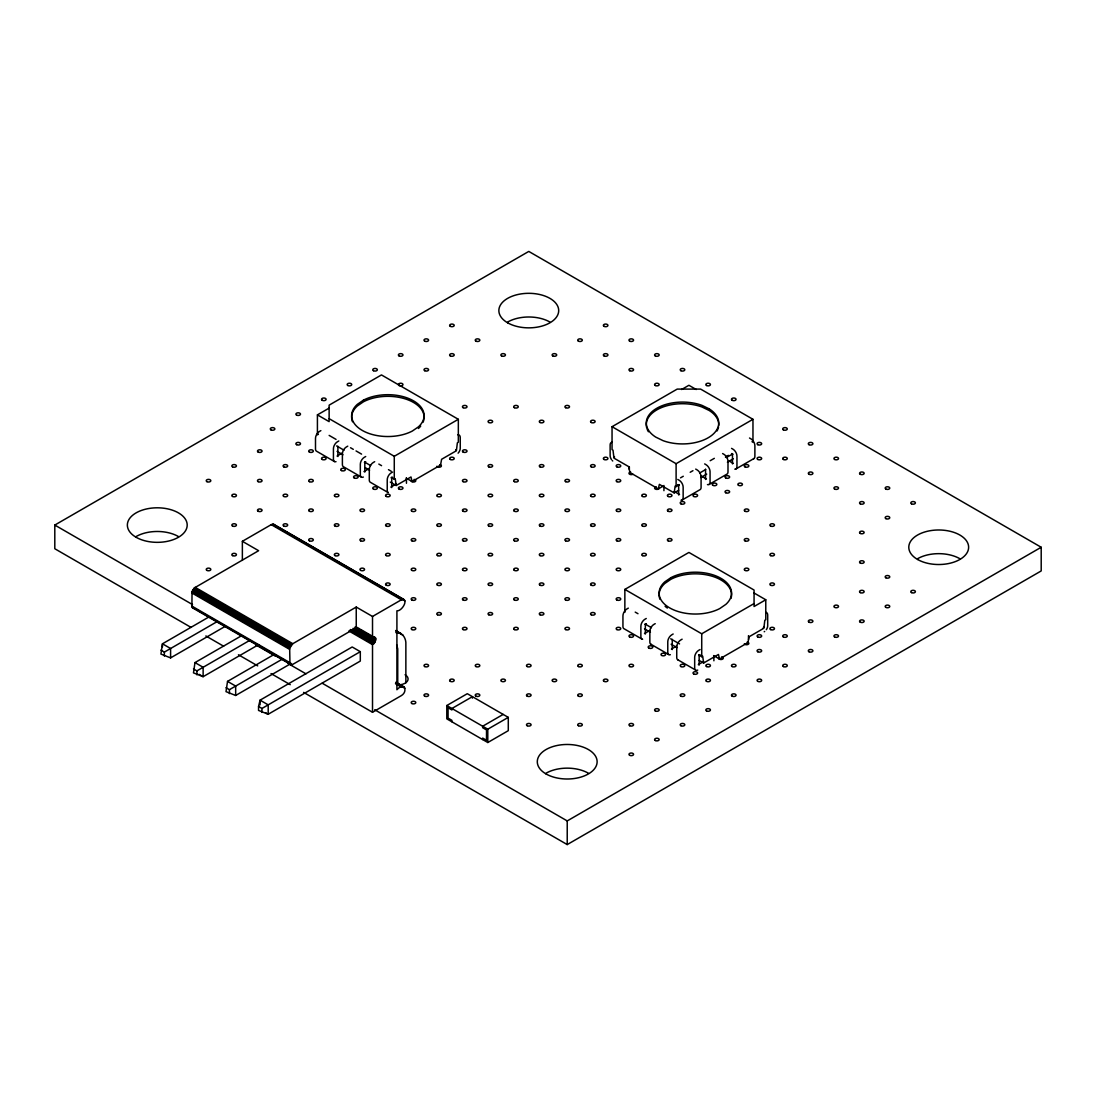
<?xml version="1.0" encoding="UTF-8"?>
<svg xmlns="http://www.w3.org/2000/svg" width="1096" height="1096" viewBox="0 0 1096 1096"><rect width="100%" height="100%" fill="white"/><g stroke="black" fill="none" stroke-linecap="round" stroke-linejoin="round"><path stroke-width="1.5" d="M337.911 446.291L337.911 456.525M364.817 461.731L364.817 472.061M391.724 477.267L391.71 487.597M645.366 623.706L645.352 634.036M672.259 639.338L672.259 649.572M699.166 654.764L699.166 665.094M194.335 608.362L192.882 608.225L191.923 606.129L192.033 591.936L194.335 587.949L258.629 550.699L242.367 541.314L242.367 560.385M356.241 607.061L356.241 627.72L292.796 664.354L289.974 664.108L289.659 648.298L292.796 643.695L356.241 607.061L372.517 616.459L401.396 599.786C409.452 598.443 401.985 611.5 396.916 610.815L396.916 689.726C404.301 681.52 408.219 691.466 401.396 695.59L372.517 712.263L322.224 683.233M372.517 712.263L372.517 644.64C375.777 643.585 377.586 635.201 372.517 637.119L372.517 616.459M752.007 441.688L752.966 442.236L752.966 419.302L700.632 389.094L677.205 389.094L612.048 426.7L612.048 449.634L613.007 450.182L613.979 458.142L628.775 466.677L629.858 472.486L658.299 488.912L659.381 484.364L674.177 492.899L675.15 486.062L676.109 486.61L679.054 484.912M224.68 626.665L170.592 657.888L160.934 654.079L162.455 643.804L209.24 616.788M258.683 644.599L203.13 676.684L193.471 672.862L194.992 662.587L241.778 635.584M291.221 663.395L235.667 695.467L226.009 691.645L227.53 681.383L274.315 654.367M258.546 706.482L260.067 700.166L352.186 646.983L360.31 651.682L360.31 661.066L268.205 714.25L258.546 710.427L258.546 706.482L261.971 708.454L360.31 651.682M364.406 462.444L365.708 461.69M391.299 477.979L392.615 477.226M644.955 624.419L646.256 623.665M698.755 655.49L700.056 654.723M191.047 627.405L54.8 548.74L54.8 525.066L528.779 251.422L1041.2 547.26L1041.2 570.934L567.221 844.578L303.606 692.384M318.374 434.29L317.415 434.838L317.415 414.877L329.129 408.109M320.868 430.618L319.498 431.413A5.672 3.274 -60 0 0 315.497 438.359L315.497 448.935A4.932 2.85 -60 0 0 316.511 451.196L334.444 461.553M338.801 440.976L337.431 441.77A5.672 3.274 -60 0 0 333.431 448.716L333.431 459.293A4.932 2.85 -60 0 0 336.006 461.69M347.775 446.154L346.405 446.949A5.672 3.274 -60 0 0 342.39 453.895L342.39 464.471A4.932 2.85 -60 0 0 343.418 466.718L361.351 477.075M337.061 456.046L342.336 453.004M365.708 456.511L364.338 457.306A5.672 3.274 -60 0 0 360.324 464.252L360.324 474.815A4.932 2.85 -60 0 0 363.365 477.061M374.681 461.69L373.311 462.485A5.672 3.274 -60 0 0 369.297 469.43L369.297 479.993A4.932 2.85 -60 0 0 370.311 482.254L388.244 492.611A4.932 2.85 -60 0 1 387.231 490.35L387.231 479.774A5.672 3.274 -60 0 1 391.245 472.828L392.615 472.047M242.367 541.314L271.246 524.642L273.836 524.381L403.986 599.526M363.968 471.568L369.229 468.526M329.129 418.672L394.272 456.292L458.334 419.302L458.334 442.236L457.361 442.798L456.402 450.744L441.606 459.279L440.524 465.088L412.082 481.514L406.164 478.103M391.313 477.514L394.272 479.212L395.231 478.664L396.19 485.501L410.986 476.966L412.082 481.514M390.861 487.104L396.135 484.062M160.934 650.134L164.359 652.106L217.378 621.487M681.589 389.518L688.918 385.285L696.234 389.518M193.471 668.916L196.896 670.889L249.915 640.27M226.009 687.699L229.434 689.672L282.453 659.066M612.048 426.7L676.109 463.69L752.966 419.302M658.299 488.912L662.738 486.35M680.534 477.842L683.288 476.253M690.192 472.266L692.946 470.677M710.194 460.717L714.332 458.334M725.401 457.046L728.361 455.333M699.755 472.965L705.66 469.54M726.36 457.594L732.279 454.182M674.177 492.899L678.616 490.337M700.782 477.541L706.701 474.13M727.402 462.183L733.306 458.758M682.123 500.009L700.056 489.652A4.932 2.85 60 0 0 701.084 487.391L701.084 476.815A5.672 3.274 60 0 0 697.07 469.869L695.7 469.088M709.03 484.473L726.963 474.116A4.932 2.85 60 0 0 727.991 471.869L727.991 461.293A5.672 3.274 60 0 0 723.977 454.347L722.607 453.552M735.937 468.937L753.87 458.594M624.857 612.349L624.857 589.415L688.918 552.439L754.062 590.045L754.062 606.526L765.775 599.772L765.775 619.747L764.816 620.295L763.857 628.241L749.061 636.79L747.965 642.599L719.538 659.011L713.619 655.6M446.798 705.536L467.293 693.7L508.284 717.373L508.284 730.676L487.789 742.513L446.798 718.853L446.798 705.536L487.789 729.196L508.284 717.373M628.323 608.129L626.953 608.924A5.672 3.274 -60 0 0 622.939 615.87L622.939 626.446A4.932 2.85 -60 0 0 623.966 628.693L641.9 639.05M646.256 618.486L644.886 619.281A5.672 3.274 -60 0 0 640.872 626.227L640.872 636.79A4.932 2.85 -60 0 0 642.612 639.269M655.216 623.665L653.846 624.446A5.672 3.274 -60 0 0 649.846 631.392L649.846 641.968A4.932 2.85 -60 0 0 651.202 644.38M503.16 714.414L482.665 726.237L482.665 727.717L486.514 729.936L486.514 740.293L482.665 738.074L482.665 739.553M644.503 633.543L649.777 630.501M673.163 634.009L671.793 634.803A5.672 3.274 -60 0 0 667.779 641.749L667.779 652.326A4.932 2.85 -60 0 0 670.355 654.723M682.123 639.187L680.753 639.982A5.672 3.274 -60 0 0 676.739 646.928L676.739 657.504A4.932 2.85 -60 0 0 678.109 659.915M671.41 649.079L676.684 646.037M624.857 589.415L701.728 633.789L754.062 603.581M700.056 649.544L698.686 650.339A5.672 3.274 -60 0 0 694.672 657.285L694.672 667.861A4.932 2.85 -60 0 0 696.042 670.259M698.769 655.011L701.728 656.723L702.687 656.162L703.646 663.012L718.442 654.463L719.538 659.011M698.316 664.614L703.577 661.559M764.063 626.652L763.213 628.118M374.695 709.756L567.221 820.918L1041.2 547.26M395.82 632.611C402.273 631.707 406.287 638.42 405.863 644.16L405.863 682.835M749.513 438.016L750.883 438.811A5.672 3.274 60 0 1 754.884 445.757L754.884 456.333A4.932 2.85 60 0 1 753.527 458.731M731.566 448.374L732.95 449.168A5.672 3.274 60 0 1 736.95 456.114L736.95 466.69A4.932 2.85 60 0 1 734.8 469.156M731.566 453.552L732.882 454.319M729.525 461.238L733.32 463.43M704.673 463.909L706.043 464.704A5.672 3.274 60 0 1 710.057 471.65L710.057 482.213A4.932 2.85 60 0 1 707.468 484.61M701.152 475.924L706.413 478.966M677.766 479.445L679.136 480.226A5.672 3.274 60 0 1 683.15 487.172L683.15 497.748A4.932 2.85 60 0 1 681 500.228M677.766 484.61L679.082 485.377M613.76 456.539L614.609 457.032M674.245 491.46L679.52 494.502M458.334 419.302L381.463 374.928L329.129 405.15L329.129 421.631L317.415 414.877M754.062 593.005L765.775 599.772M329.143 435.4L336.047 439.386M350.528 447.743L353.296 449.346M356.049 450.935L361.57 454.128M378.819 464.074L381.572 465.677M388.477 469.65L391.231 471.253M635.214 612.116L637.982 613.705M336.623 445.935L344.021 450.196M364.708 462.156L370.626 465.567M645.558 624.295L651.462 627.707M670.684 638.804L679.547 643.914M337.075 451.374L342.98 454.785M365.16 467.581L369.585 470.143M390.286 482.089L396.19 485.501M644.517 628.871L650.435 632.282M671.122 644.229L677.04 647.64M699.207 660.45L703.646 663.012M650.86 644.229L668.793 654.586M677.766 659.765L695.7 670.108M273.068 524.148L404.561 600.06M272.192 524.231L404.931 600.868M271.246 524.642L401.396 599.786M395.683 630.501L401.109 633.639M395.93 631.159L403.123 635.31M357.091 627.364L360.05 629.077M360.872 629.556L365.968 632.488M366.79 632.967L375.654 638.091M355.063 627.049L375.777 638.995M354.953 628.077L375.654 640.037M353.145 628.323L375.339 641.133M352.638 629.392L374.818 642.201M350.473 629.529L374.147 643.188M349.693 630.364L373.352 644.023M348.857 630.967L372.517 644.64M396.588 682.616L403.986 686.877M395.697 682.301L404.561 687.425M396.423 683.315L404.931 688.233M395.478 683.726L401.396 687.137M195.184 587.333L292.796 643.695M194.335 587.949L291.961 644.311M193.554 588.785L291.166 645.133M192.882 589.771L290.495 646.119M192.362 590.84L289.974 647.202M192.033 591.936L289.659 648.298M191.923 592.977L289.55 649.325M54.8 525.066L192.526 604.595M191.923 606.129L289.55 662.477M192.033 607.033L291.961 664.724M192.362 607.746L291.166 664.793M255.669 644.804L274.904 655.901M288.207 663.587L305.962 673.835M205.856 635.954L223.625 646.215M238.435 654.764L257.697 665.875M271.027 673.574L290.276 684.685M194.992 662.587L203.13 667.286L203.13 676.684L199.061 674.328M227.53 681.383L235.667 686.069L235.667 695.467M265.492 712.688L268.205 714.25L268.205 704.865L260.067 700.166L260.067 704.865M273.836 524.381L274.781 525.738M396.642 644.791L397.738 648.859L397.738 684.164M732.471 453.593L732.471 463.923M705.564 469.129L705.564 479.459M678.657 484.651L678.671 494.995M748.486 635.639L748.486 639.53M713.893 655.614L713.893 660.792M701.728 633.789L701.728 656.723M676.109 463.69L676.109 486.61M663.929 485.501L663.929 490.679M629.351 466.828L629.351 469.417M567.221 820.918L567.221 844.578M487.789 729.196L487.789 742.513M472.417 698.138L472.417 696.659L451.922 708.495L451.922 709.975L448.072 707.756L448.072 718.113L451.922 720.332L451.922 721.812M455.772 449.634L455.772 450.62M406.452 478.103L406.452 483.281M394.272 456.292L394.272 479.212M261.971 708.454L261.971 712.414M229.434 689.672L229.434 693.617M196.896 670.889L196.896 674.835M170.592 657.888L170.592 648.503L162.455 643.804L162.455 646.941M164.359 652.106L164.359 656.052M439.702 464.622A2.302 1.329 0 0 1 440.743 466.841A2.302 1.329 0 0 1 436.893 466.252M632.899 474.239A2.302 1.329 0 0 1 629.268 473.965A2.302 1.329 0 0 1 630.666 472.02M659.107 488.432A2.302 1.329 0 0 1 655.257 489.035A2.302 1.329 0 0 1 656.299 486.816M747.157 642.119A2.302 1.329 0 0 1 748.184 644.352A2.302 1.329 0 0 1 744.335 643.749M721.538 656.915A2.302 1.329 0 0 1 723.168 658.545A2.302 1.329 0 0 1 720.346 659.477A2.302 1.329 0 0 1 718.716 657.86M414.083 479.418A2.302 1.329 0 0 1 415.713 481.034A2.302 1.329 0 0 1 412.891 481.98A2.302 1.329 0 0 1 411.274 480.349M405.068 674.752A10.357 5.987 0 0 1 400.41 684.767M136.137 536.533A29.907 17.262 0 0 1 178.429 536.533M546.068 773.201A29.907 17.262 0 0 1 588.36 773.201M507.64 322.046A29.907 17.262 0 0 1 549.932 322.046M917.571 558.713A29.907 17.262 0 0 1 959.863 558.713M731.005 598.389A36.236 20.92 0 0 0 712.77 576.414A36.236 20.92 0 0 0 670.862 579.305L664.779 583.497A36.236 20.92 0 0 0 659.121 593.813M667.354 608.047A36.236 20.92 0 0 1 665.094 606.28M659.943 599.252A36.236 20.92 0 0 1 659.093 595.183M765.693 612.28A5.672 3.274 -60 0 1 767.693 615.13L767.693 625.706A4.932 2.85 -60 0 1 766.337 629.679M764.666 631.447A4.932 2.85 -60 0 1 764.213 631.734M697.714 670.094A4.932 2.85 -60 0 1 697.262 670.259M718.524 426.919A36.236 20.92 0 0 1 717.058 430.934M648.448 431.769A36.236 20.92 0 0 1 647.133 429.153M646.695 427.81A36.236 20.92 0 0 1 662.724 407.109A36.236 20.92 0 0 1 702.002 407L709.235 410.507A36.236 20.92 0 0 1 718.702 425.563M612.13 442.168A5.672 3.274 60 0 0 610.13 445.017L610.13 455.594A4.932 2.85 60 0 0 611.5 459.567M612.719 460.978A4.932 2.85 60 0 1 612.28 460.553M423.892 419.521A36.236 20.92 0 0 1 423.056 422.234M420.7 426.097A36.236 20.92 0 0 1 418.412 428.495M352.487 421.755A36.236 20.92 0 0 1 357.323 405.986L363.406 401.807A36.236 20.92 0 0 1 403.205 398.286A36.236 20.92 0 0 1 424.07 418.165M457.772 434.77A5.672 3.274 -60 0 1 460.252 437.619L460.252 448.195A4.932 2.85 -60 0 1 458.882 452.182M458.512 452.689A4.932 2.85 -60 0 1 458.101 453.155M363.406 400.177L357.323 404.356A36.236 20.92 0 0 0 364.557 431.632A36.236 20.92 0 0 0 412.329 431.043L418.412 426.865A36.236 20.92 0 0 0 411.178 399.602A36.236 20.92 0 0 0 363.406 400.177M670.862 577.688L664.779 581.866A36.236 20.92 0 0 0 672.012 609.129A36.236 20.92 0 0 0 719.784 608.554L725.867 604.362A36.236 20.92 0 0 0 718.634 577.099A36.236 20.92 0 0 0 670.862 577.688M709.235 408.89L702.002 405.369A36.236 20.92 0 0 0 654.764 409.548A36.236 20.92 0 0 0 655.778 437.126L663.025 440.647A36.236 20.92 0 0 0 710.249 436.468A36.236 20.92 0 0 0 709.235 408.89M136.137 537.287A29.907 17.262 0 0 0 186.169 529.546A29.907 17.262 0 0 0 149.536 508.393A29.907 17.262 0 0 0 136.137 537.287M546.068 773.954A29.907 17.262 0 0 0 596.101 766.214A29.907 17.262 0 0 0 559.481 745.061A29.907 17.262 0 0 0 546.068 773.954M507.64 322.799A29.907 17.262 0 0 0 557.672 315.059A29.907 17.262 0 0 0 521.038 293.906A29.907 17.262 0 0 0 507.64 322.799M917.571 559.467A29.907 17.262 0 0 0 967.604 551.726A29.907 17.262 0 0 0 930.97 530.574A29.907 17.262 0 0 0 917.571 559.467M514.353 540.808A2.302 1.329 0 0 0 518.202 540.205A2.302 1.329 0 0 0 515.38 538.574A2.302 1.329 0 0 0 514.353 540.808M539.972 555.59A2.302 1.329 0 0 0 543.822 555.001A2.302 1.329 0 0 0 540.999 553.37A2.302 1.329 0 0 0 539.972 555.59M565.591 570.386A2.302 1.329 0 0 0 569.441 569.797A2.302 1.329 0 0 0 566.618 568.166A2.302 1.329 0 0 0 565.591 570.386M591.21 585.182A2.302 1.329 0 0 0 595.06 584.579A2.302 1.329 0 0 0 592.237 582.962A2.302 1.329 0 0 0 591.21 585.182M616.829 599.978A2.302 1.329 0 0 0 620.679 599.375A2.302 1.329 0 0 0 617.856 597.745A2.302 1.329 0 0 0 616.829 599.978M629.638 636.954A2.302 1.329 0 0 0 633.488 636.351A2.302 1.329 0 0 0 630.666 634.735A2.302 1.329 0 0 0 629.638 636.954M616.829 629.556A2.302 1.329 0 0 0 620.679 628.967A2.302 1.329 0 0 0 617.856 627.337A2.302 1.329 0 0 0 616.829 629.556M591.21 614.76A2.302 1.329 0 0 0 595.06 614.171A2.302 1.329 0 0 0 592.237 612.541A2.302 1.329 0 0 0 591.21 614.76M565.591 629.556A2.302 1.329 0 0 0 569.441 628.967A2.302 1.329 0 0 0 566.618 627.337A2.302 1.329 0 0 0 565.591 629.556M565.591 599.978A2.302 1.329 0 0 0 569.441 599.375A2.302 1.329 0 0 0 566.618 597.745A2.302 1.329 0 0 0 565.591 599.978M539.972 614.76A2.302 1.329 0 0 0 543.822 614.171A2.302 1.329 0 0 0 540.999 612.541A2.302 1.329 0 0 0 539.972 614.76M539.972 585.182A2.302 1.329 0 0 0 543.822 584.579A2.302 1.329 0 0 0 540.999 582.962A2.302 1.329 0 0 0 539.972 585.182M514.353 570.386A2.302 1.329 0 0 0 518.202 569.797A2.302 1.329 0 0 0 515.38 568.166A2.302 1.329 0 0 0 514.353 570.386M488.72 555.59A2.302 1.329 0 0 0 492.57 555.001A2.302 1.329 0 0 0 489.761 553.37A2.302 1.329 0 0 0 488.72 555.59M463.101 570.386A2.302 1.329 0 0 0 466.951 569.797A2.302 1.329 0 0 0 464.142 568.166A2.302 1.329 0 0 0 463.101 570.386M488.72 585.182A2.302 1.329 0 0 0 492.57 584.579A2.302 1.329 0 0 0 489.761 582.962A2.302 1.329 0 0 0 488.72 585.182M514.353 599.978A2.302 1.329 0 0 0 518.202 599.375A2.302 1.329 0 0 0 515.38 597.745A2.302 1.329 0 0 0 514.353 599.978M437.482 585.182A2.302 1.329 0 0 0 441.332 584.579A2.302 1.329 0 0 0 438.51 582.962A2.302 1.329 0 0 0 437.482 585.182M463.101 599.978A2.302 1.329 0 0 0 466.951 599.375A2.302 1.329 0 0 0 464.142 597.745A2.302 1.329 0 0 0 463.101 599.978M488.72 614.76A2.302 1.329 0 0 0 492.57 614.171A2.302 1.329 0 0 0 489.761 612.541A2.302 1.329 0 0 0 488.72 614.76M514.353 629.556A2.302 1.329 0 0 0 518.202 628.967A2.302 1.329 0 0 0 515.38 627.337A2.302 1.329 0 0 0 514.353 629.556M411.863 599.978A2.302 1.329 0 0 0 415.713 599.375A2.302 1.329 0 0 0 412.891 597.745A2.302 1.329 0 0 0 411.863 599.978M437.482 614.76A2.302 1.329 0 0 0 441.332 614.171A2.302 1.329 0 0 0 438.51 612.541A2.302 1.329 0 0 0 437.482 614.76M463.101 629.556A2.302 1.329 0 0 0 466.951 628.967A2.302 1.329 0 0 0 464.142 627.337A2.302 1.329 0 0 0 463.101 629.556M411.863 629.556A2.302 1.329 0 0 0 415.713 628.967A2.302 1.329 0 0 0 412.891 627.337A2.302 1.329 0 0 0 411.863 629.556M661.669 655.435A2.302 1.329 0 0 0 665.519 654.846A2.302 1.329 0 0 0 662.696 653.216A2.302 1.329 0 0 0 661.669 655.435M648.859 648.051A2.302 1.329 0 0 0 652.709 647.448A2.302 1.329 0 0 0 649.887 645.818A2.302 1.329 0 0 0 648.859 648.051M629.638 666.532A2.302 1.329 0 0 0 633.488 665.943A2.302 1.329 0 0 0 630.666 664.313A2.302 1.329 0 0 0 629.638 666.532M604.019 681.328A2.302 1.329 0 0 0 607.869 680.726A2.302 1.329 0 0 0 605.047 679.109A2.302 1.329 0 0 0 604.019 681.328M578.4 696.124A2.302 1.329 0 0 0 582.25 695.522A2.302 1.329 0 0 0 579.428 693.891A2.302 1.329 0 0 0 578.4 696.124M578.4 666.532A2.302 1.329 0 0 0 582.25 665.943A2.302 1.329 0 0 0 579.428 664.313A2.302 1.329 0 0 0 578.4 666.532M552.781 681.328A2.302 1.329 0 0 0 556.631 680.726A2.302 1.329 0 0 0 553.809 679.109A2.302 1.329 0 0 0 552.781 681.328M527.162 696.124A2.302 1.329 0 0 0 531.012 695.522A2.302 1.329 0 0 0 528.19 693.891A2.302 1.329 0 0 0 527.162 696.124M501.543 681.328A2.302 1.329 0 0 0 505.379 680.726A2.302 1.329 0 0 0 502.571 679.109A2.302 1.329 0 0 0 501.543 681.328M527.162 666.532A2.302 1.329 0 0 0 531.012 665.943A2.302 1.329 0 0 0 528.19 664.313A2.302 1.329 0 0 0 527.162 666.532M475.911 666.532A2.302 1.329 0 0 0 479.76 665.943A2.302 1.329 0 0 0 476.952 664.313A2.302 1.329 0 0 0 475.911 666.532M475.911 696.124A2.302 1.329 0 0 0 479.76 695.522A2.302 1.329 0 0 0 476.952 693.891A2.302 1.329 0 0 0 475.911 696.124M450.292 681.328A2.302 1.329 0 0 0 454.141 680.726A2.302 1.329 0 0 0 451.333 679.109A2.302 1.329 0 0 0 450.292 681.328M424.673 666.532A2.302 1.329 0 0 0 428.522 665.943A2.302 1.329 0 0 0 425.7 664.313A2.302 1.329 0 0 0 424.673 666.532M322.197 400.273A2.302 1.329 0 0 0 326.046 399.684A2.302 1.329 0 0 0 323.224 398.054A2.302 1.329 0 0 0 322.197 400.273M347.816 385.491A2.302 1.329 0 0 0 351.665 384.888A2.302 1.329 0 0 0 348.843 383.271A2.302 1.329 0 0 0 347.816 385.491M399.054 385.491A2.302 1.329 0 0 0 402.903 384.888A2.302 1.329 0 0 0 400.081 383.271A2.302 1.329 0 0 0 399.054 385.491M373.435 370.695A2.302 1.329 0 0 0 377.284 370.106A2.302 1.329 0 0 0 374.462 368.475A2.302 1.329 0 0 0 373.435 370.695M424.673 370.695A2.302 1.329 0 0 0 428.522 370.106A2.302 1.329 0 0 0 425.7 368.475A2.302 1.329 0 0 0 424.673 370.695M399.054 355.899A2.302 1.329 0 0 0 402.903 355.31A2.302 1.329 0 0 0 400.081 353.679A2.302 1.329 0 0 0 399.054 355.899M450.292 355.899A2.302 1.329 0 0 0 454.141 355.31A2.302 1.329 0 0 0 451.333 353.679A2.302 1.329 0 0 0 450.292 355.899M424.673 341.116A2.302 1.329 0 0 0 428.522 340.514A2.302 1.329 0 0 0 425.7 338.883A2.302 1.329 0 0 0 424.673 341.116M450.292 326.32A2.302 1.329 0 0 0 454.141 325.718A2.302 1.329 0 0 0 451.333 324.101A2.302 1.329 0 0 0 450.292 326.32M475.911 341.116A2.302 1.329 0 0 0 479.76 340.514A2.302 1.329 0 0 0 476.952 338.883A2.302 1.329 0 0 0 475.911 341.116M501.543 355.899A2.302 1.329 0 0 0 505.379 355.31A2.302 1.329 0 0 0 502.571 353.679A2.302 1.329 0 0 0 501.543 355.899M552.781 355.899A2.302 1.329 0 0 0 556.631 355.31A2.302 1.329 0 0 0 553.809 353.679A2.302 1.329 0 0 0 552.781 355.899M578.4 341.116A2.302 1.329 0 0 0 582.25 340.514A2.302 1.329 0 0 0 579.428 338.883A2.302 1.329 0 0 0 578.4 341.116M604.019 326.32A2.302 1.329 0 0 0 607.869 325.718A2.302 1.329 0 0 0 605.047 324.101A2.302 1.329 0 0 0 604.019 326.32M629.638 341.116A2.302 1.329 0 0 0 633.488 340.514A2.302 1.329 0 0 0 630.666 338.883A2.302 1.329 0 0 0 629.638 341.116M604.019 355.899A2.302 1.329 0 0 0 607.869 355.31A2.302 1.329 0 0 0 605.047 353.679A2.302 1.329 0 0 0 604.019 355.899M629.638 370.695A2.302 1.329 0 0 0 633.488 370.106A2.302 1.329 0 0 0 630.666 368.475A2.302 1.329 0 0 0 629.638 370.695M655.257 355.899A2.302 1.329 0 0 0 659.107 355.31A2.302 1.329 0 0 0 656.299 353.679A2.302 1.329 0 0 0 655.257 355.899M680.876 370.695A2.302 1.329 0 0 0 684.726 370.106A2.302 1.329 0 0 0 681.918 368.475A2.302 1.329 0 0 0 680.876 370.695M655.257 385.491A2.302 1.329 0 0 0 659.107 384.888A2.302 1.329 0 0 0 656.299 383.271A2.302 1.329 0 0 0 655.257 385.491M706.509 385.491A2.302 1.329 0 0 0 710.359 384.888A2.302 1.329 0 0 0 707.537 383.271A2.302 1.329 0 0 0 706.509 385.491M732.128 400.273A2.302 1.329 0 0 0 735.978 399.684A2.302 1.329 0 0 0 733.156 398.054A2.302 1.329 0 0 0 732.128 400.273M463.101 407.671A2.302 1.329 0 0 0 466.951 407.082A2.302 1.329 0 0 0 464.142 405.452A2.302 1.329 0 0 0 463.101 407.671M488.72 422.467A2.302 1.329 0 0 0 492.57 421.878A2.302 1.329 0 0 0 489.761 420.248A2.302 1.329 0 0 0 488.72 422.467M514.353 407.671A2.302 1.329 0 0 0 518.202 407.082A2.302 1.329 0 0 0 515.38 405.452A2.302 1.329 0 0 0 514.353 407.671M539.972 422.467A2.302 1.329 0 0 0 543.822 421.878A2.302 1.329 0 0 0 540.999 420.248A2.302 1.329 0 0 0 539.972 422.467M565.591 407.671A2.302 1.329 0 0 0 569.441 407.082A2.302 1.329 0 0 0 566.618 405.452A2.302 1.329 0 0 0 565.591 407.671M591.21 422.467A2.302 1.329 0 0 0 595.06 421.878A2.302 1.329 0 0 0 592.237 420.248A2.302 1.329 0 0 0 591.21 422.467M463.101 452.045A2.302 1.329 0 0 0 466.951 451.456A2.302 1.329 0 0 0 464.142 449.826A2.302 1.329 0 0 0 463.101 452.045M450.292 459.443A2.302 1.329 0 0 0 454.141 458.854A2.302 1.329 0 0 0 451.333 457.224A2.302 1.329 0 0 0 450.292 459.443M488.72 466.841A2.302 1.329 0 0 0 492.57 466.252A2.302 1.329 0 0 0 489.761 464.622A2.302 1.329 0 0 0 488.72 466.841M463.101 481.637A2.302 1.329 0 0 0 466.951 481.034A2.302 1.329 0 0 0 464.142 479.418A2.302 1.329 0 0 0 463.101 481.637M488.72 496.433A2.302 1.329 0 0 0 492.57 495.83A2.302 1.329 0 0 0 489.761 494.2A2.302 1.329 0 0 0 488.72 496.433M514.353 511.216A2.302 1.329 0 0 0 518.202 510.626A2.302 1.329 0 0 0 515.38 508.996A2.302 1.329 0 0 0 514.353 511.216M539.972 496.433A2.302 1.329 0 0 0 543.822 495.83A2.302 1.329 0 0 0 540.999 494.2A2.302 1.329 0 0 0 539.972 496.433M514.353 481.637A2.302 1.329 0 0 0 518.202 481.034A2.302 1.329 0 0 0 515.38 479.418A2.302 1.329 0 0 0 514.353 481.637M539.972 466.841A2.302 1.329 0 0 0 543.822 466.252A2.302 1.329 0 0 0 540.999 464.622A2.302 1.329 0 0 0 539.972 466.841M565.591 481.637A2.302 1.329 0 0 0 569.441 481.034A2.302 1.329 0 0 0 566.618 479.418A2.302 1.329 0 0 0 565.591 481.637M591.21 496.433A2.302 1.329 0 0 0 595.06 495.83A2.302 1.329 0 0 0 592.237 494.2A2.302 1.329 0 0 0 591.21 496.433M565.591 511.216A2.302 1.329 0 0 0 569.441 510.626A2.302 1.329 0 0 0 566.618 508.996A2.302 1.329 0 0 0 565.591 511.216M539.972 526.012A2.302 1.329 0 0 0 543.822 525.422A2.302 1.329 0 0 0 540.999 523.792A2.302 1.329 0 0 0 539.972 526.012M616.829 481.637A2.302 1.329 0 0 0 620.679 481.034A2.302 1.329 0 0 0 617.856 479.418A2.302 1.329 0 0 0 616.829 481.637M591.21 466.841A2.302 1.329 0 0 0 595.06 466.252A2.302 1.329 0 0 0 592.237 464.622A2.302 1.329 0 0 0 591.21 466.841M604.019 459.443A2.302 1.329 0 0 0 607.869 458.854A2.302 1.329 0 0 0 605.047 457.224A2.302 1.329 0 0 0 604.019 459.443M616.829 466.841A2.302 1.329 0 0 0 620.679 466.252A2.302 1.329 0 0 0 617.856 464.622A2.302 1.329 0 0 0 616.829 466.841M642.448 555.59A2.302 1.329 0 0 0 646.298 555.001A2.302 1.329 0 0 0 643.489 553.37A2.302 1.329 0 0 0 642.448 555.59M616.829 570.386A2.302 1.329 0 0 0 620.679 569.797A2.302 1.329 0 0 0 617.856 568.166A2.302 1.329 0 0 0 616.829 570.386M591.21 555.59A2.302 1.329 0 0 0 595.06 555.001A2.302 1.329 0 0 0 592.237 553.37A2.302 1.329 0 0 0 591.21 555.59M616.829 540.808A2.302 1.329 0 0 0 620.679 540.205A2.302 1.329 0 0 0 617.856 538.574A2.302 1.329 0 0 0 616.829 540.808M591.21 526.012A2.302 1.329 0 0 0 595.06 525.422A2.302 1.329 0 0 0 592.237 523.792A2.302 1.329 0 0 0 591.21 526.012M565.591 540.808A2.302 1.329 0 0 0 569.441 540.205A2.302 1.329 0 0 0 566.618 538.574A2.302 1.329 0 0 0 565.591 540.808M616.829 511.216A2.302 1.329 0 0 0 620.679 510.626A2.302 1.329 0 0 0 617.856 508.996A2.302 1.329 0 0 0 616.829 511.216M642.448 526.012A2.302 1.329 0 0 0 646.298 525.422A2.302 1.329 0 0 0 643.489 523.792A2.302 1.329 0 0 0 642.448 526.012M668.067 540.808A2.302 1.329 0 0 0 671.917 540.205A2.302 1.329 0 0 0 669.108 538.574A2.302 1.329 0 0 0 668.067 540.808M668.067 511.216A2.302 1.329 0 0 0 671.917 510.626A2.302 1.329 0 0 0 669.108 508.996A2.302 1.329 0 0 0 668.067 511.216M642.448 496.433A2.302 1.329 0 0 0 646.298 495.83A2.302 1.329 0 0 0 643.489 494.2A2.302 1.329 0 0 0 642.448 496.433M668.067 496.433A2.302 1.329 0 0 0 671.917 495.83A2.302 1.329 0 0 0 669.108 494.2A2.302 1.329 0 0 0 668.067 496.433M680.876 503.818A2.302 1.329 0 0 0 684.726 503.228A2.302 1.329 0 0 0 681.918 501.598A2.302 1.329 0 0 0 680.876 503.818M693.686 496.433A2.302 1.329 0 0 0 697.536 495.83A2.302 1.329 0 0 0 694.727 494.2A2.302 1.329 0 0 0 693.686 496.433M770.557 585.182A2.302 1.329 0 0 0 774.406 584.579A2.302 1.329 0 0 0 771.584 582.962A2.302 1.329 0 0 0 770.557 585.182M744.938 570.386A2.302 1.329 0 0 0 748.787 569.797A2.302 1.329 0 0 0 745.965 568.166A2.302 1.329 0 0 0 744.938 570.386M770.557 555.59A2.302 1.329 0 0 0 774.406 555.001A2.302 1.329 0 0 0 771.584 553.37A2.302 1.329 0 0 0 770.557 555.59M744.938 540.808A2.302 1.329 0 0 0 748.787 540.205A2.302 1.329 0 0 0 745.965 538.574A2.302 1.329 0 0 0 744.938 540.808M770.557 526.012A2.302 1.329 0 0 0 774.406 525.422A2.302 1.329 0 0 0 771.584 523.792A2.302 1.329 0 0 0 770.557 526.012M744.938 511.216A2.302 1.329 0 0 0 748.787 510.626A2.302 1.329 0 0 0 745.965 508.996A2.302 1.329 0 0 0 744.938 511.216M725.716 492.734A2.302 1.329 0 0 0 729.566 492.131A2.302 1.329 0 0 0 726.744 490.501A2.302 1.329 0 0 0 725.716 492.734M738.526 485.336A2.302 1.329 0 0 0 742.376 484.733A2.302 1.329 0 0 0 739.567 483.117A2.302 1.329 0 0 0 738.526 485.336M712.907 485.336A2.302 1.329 0 0 0 716.757 484.733A2.302 1.329 0 0 0 713.934 483.117A2.302 1.329 0 0 0 712.907 485.336M725.716 477.938A2.302 1.329 0 0 0 729.566 477.335A2.302 1.329 0 0 0 726.744 475.719A2.302 1.329 0 0 0 725.716 477.938M744.938 466.841A2.302 1.329 0 0 0 748.787 466.252A2.302 1.329 0 0 0 745.965 464.622A2.302 1.329 0 0 0 744.938 466.841M757.747 459.443A2.302 1.329 0 0 0 761.597 458.854A2.302 1.329 0 0 0 758.775 457.224A2.302 1.329 0 0 0 757.747 459.443M757.747 444.661A2.302 1.329 0 0 0 761.597 444.058A2.302 1.329 0 0 0 758.775 442.428A2.302 1.329 0 0 0 757.747 444.661M783.366 459.443A2.302 1.329 0 0 0 787.216 458.854A2.302 1.329 0 0 0 784.394 457.224A2.302 1.329 0 0 0 783.366 459.443M808.985 444.661A2.302 1.329 0 0 0 812.835 444.058A2.302 1.329 0 0 0 810.013 442.428A2.302 1.329 0 0 0 808.985 444.661M783.366 429.865A2.302 1.329 0 0 0 787.216 429.262A2.302 1.329 0 0 0 784.394 427.646A2.302 1.329 0 0 0 783.366 429.865M834.604 459.443A2.302 1.329 0 0 0 838.454 458.854A2.302 1.329 0 0 0 835.632 457.224A2.302 1.329 0 0 0 834.604 459.443M808.985 474.239A2.302 1.329 0 0 0 812.835 473.65A2.302 1.329 0 0 0 810.013 472.02A2.302 1.329 0 0 0 808.985 474.239M834.604 489.035A2.302 1.329 0 0 0 838.454 488.432A2.302 1.329 0 0 0 835.632 486.816A2.302 1.329 0 0 0 834.604 489.035M860.223 474.239A2.302 1.329 0 0 0 864.073 473.65A2.302 1.329 0 0 0 861.264 472.02A2.302 1.329 0 0 0 860.223 474.239M885.842 489.035A2.302 1.329 0 0 0 889.692 488.432A2.302 1.329 0 0 0 886.883 486.816A2.302 1.329 0 0 0 885.842 489.035M860.223 503.818A2.302 1.329 0 0 0 864.073 503.228A2.302 1.329 0 0 0 861.264 501.598A2.302 1.329 0 0 0 860.223 503.818M860.223 533.41A2.302 1.329 0 0 0 864.073 532.807A2.302 1.329 0 0 0 861.264 531.19A2.302 1.329 0 0 0 860.223 533.41M885.842 518.614A2.302 1.329 0 0 0 889.692 518.024A2.302 1.329 0 0 0 886.883 516.394A2.302 1.329 0 0 0 885.842 518.614M911.475 503.818A2.302 1.329 0 0 0 915.324 503.228A2.302 1.329 0 0 0 912.502 501.598A2.302 1.329 0 0 0 911.475 503.818M860.223 562.988A2.302 1.329 0 0 0 864.073 562.399A2.302 1.329 0 0 0 861.264 560.768A2.302 1.329 0 0 0 860.223 562.988M885.842 577.784A2.302 1.329 0 0 0 889.692 577.195A2.302 1.329 0 0 0 886.883 575.564A2.302 1.329 0 0 0 885.842 577.784M911.475 592.58A2.302 1.329 0 0 0 915.324 591.977A2.302 1.329 0 0 0 912.502 590.347A2.302 1.329 0 0 0 911.475 592.58M885.842 607.362A2.302 1.329 0 0 0 889.692 606.773A2.302 1.329 0 0 0 886.883 605.143A2.302 1.329 0 0 0 885.842 607.362M860.223 592.58A2.302 1.329 0 0 0 864.073 591.977A2.302 1.329 0 0 0 861.264 590.347A2.302 1.329 0 0 0 860.223 592.58M834.604 607.362A2.302 1.329 0 0 0 838.454 606.773A2.302 1.329 0 0 0 835.632 605.143A2.302 1.329 0 0 0 834.604 607.362M860.223 622.158A2.302 1.329 0 0 0 864.073 621.569A2.302 1.329 0 0 0 861.264 619.939A2.302 1.329 0 0 0 860.223 622.158M808.985 622.158A2.302 1.329 0 0 0 812.835 621.569A2.302 1.329 0 0 0 810.013 619.939A2.302 1.329 0 0 0 808.985 622.158M834.604 636.954A2.302 1.329 0 0 0 838.454 636.351A2.302 1.329 0 0 0 835.632 634.735A2.302 1.329 0 0 0 834.604 636.954M808.985 651.75A2.302 1.329 0 0 0 812.835 651.147A2.302 1.329 0 0 0 810.013 649.517A2.302 1.329 0 0 0 808.985 651.75M783.366 636.954A2.302 1.329 0 0 0 787.216 636.351A2.302 1.329 0 0 0 784.394 634.735A2.302 1.329 0 0 0 783.366 636.954M757.747 651.75A2.302 1.329 0 0 0 761.597 651.147A2.302 1.329 0 0 0 758.775 649.517A2.302 1.329 0 0 0 757.747 651.75M783.366 666.532A2.302 1.329 0 0 0 787.216 665.943A2.302 1.329 0 0 0 784.394 664.313A2.302 1.329 0 0 0 783.366 666.532M757.747 636.954A2.302 1.329 0 0 0 761.597 636.351A2.302 1.329 0 0 0 758.775 634.735A2.302 1.329 0 0 0 757.747 636.954M770.557 629.556A2.302 1.329 0 0 0 774.406 628.967A2.302 1.329 0 0 0 771.584 627.337A2.302 1.329 0 0 0 770.557 629.556M706.509 666.532A2.302 1.329 0 0 0 710.359 665.943A2.302 1.329 0 0 0 707.537 664.313A2.302 1.329 0 0 0 706.509 666.532M680.876 666.532A2.302 1.329 0 0 0 684.726 665.943A2.302 1.329 0 0 0 681.918 664.313A2.302 1.329 0 0 0 680.876 666.532M693.686 673.93A2.302 1.329 0 0 0 697.536 673.341A2.302 1.329 0 0 0 694.727 671.711A2.302 1.329 0 0 0 693.686 673.93M732.128 666.532A2.302 1.329 0 0 0 735.978 665.943A2.302 1.329 0 0 0 733.156 664.313A2.302 1.329 0 0 0 732.128 666.532M757.747 681.328A2.302 1.329 0 0 0 761.597 680.726A2.302 1.329 0 0 0 758.775 679.109A2.302 1.329 0 0 0 757.747 681.328M706.509 681.328A2.302 1.329 0 0 0 710.359 680.726A2.302 1.329 0 0 0 707.537 679.109A2.302 1.329 0 0 0 706.509 681.328M732.128 696.124A2.302 1.329 0 0 0 735.978 695.522A2.302 1.329 0 0 0 733.156 693.891A2.302 1.329 0 0 0 732.128 696.124M706.509 710.907A2.302 1.329 0 0 0 710.359 710.318A2.302 1.329 0 0 0 707.537 708.687A2.302 1.329 0 0 0 706.509 710.907M680.876 696.124A2.302 1.329 0 0 0 684.726 695.522A2.302 1.329 0 0 0 681.918 693.891A2.302 1.329 0 0 0 680.876 696.124M680.876 725.703A2.302 1.329 0 0 0 684.726 725.114A2.302 1.329 0 0 0 681.918 723.483A2.302 1.329 0 0 0 680.876 725.703M655.257 710.907A2.302 1.329 0 0 0 659.107 710.318A2.302 1.329 0 0 0 656.299 708.687A2.302 1.329 0 0 0 655.257 710.907M629.638 725.703A2.302 1.329 0 0 0 633.488 725.114A2.302 1.329 0 0 0 630.666 723.483A2.302 1.329 0 0 0 629.638 725.703M655.257 740.499A2.302 1.329 0 0 0 659.107 739.896A2.302 1.329 0 0 0 656.299 738.279A2.302 1.329 0 0 0 655.257 740.499M629.638 755.281A2.302 1.329 0 0 0 633.488 754.692A2.302 1.329 0 0 0 630.666 753.062A2.302 1.329 0 0 0 629.638 755.281M527.162 725.703A2.302 1.329 0 0 0 531.012 725.114A2.302 1.329 0 0 0 528.19 723.483A2.302 1.329 0 0 0 527.162 725.703M578.4 725.703A2.302 1.329 0 0 0 582.25 725.114A2.302 1.329 0 0 0 579.428 723.483A2.302 1.329 0 0 0 578.4 725.703M424.673 696.124A2.302 1.329 0 0 0 428.522 695.522A2.302 1.329 0 0 0 425.7 693.891A2.302 1.329 0 0 0 424.673 696.124M411.863 703.522A2.302 1.329 0 0 0 415.713 702.92A2.302 1.329 0 0 0 412.891 701.289A2.302 1.329 0 0 0 411.863 703.522M296.564 415.069A2.302 1.329 0 0 0 300.414 414.48A2.302 1.329 0 0 0 297.605 412.85A2.302 1.329 0 0 0 296.564 415.069M270.945 429.865A2.302 1.329 0 0 0 274.795 429.262A2.302 1.329 0 0 0 271.986 427.646A2.302 1.329 0 0 0 270.945 429.865M322.197 459.443A2.302 1.329 0 0 0 326.046 458.854A2.302 1.329 0 0 0 323.224 457.224A2.302 1.329 0 0 0 322.197 459.443M309.387 452.045A2.302 1.329 0 0 0 313.237 451.456A2.302 1.329 0 0 0 310.415 449.826A2.302 1.329 0 0 0 309.387 452.045M296.564 444.661A2.302 1.329 0 0 0 300.414 444.058A2.302 1.329 0 0 0 297.605 442.428A2.302 1.329 0 0 0 296.564 444.661M354.214 477.938A2.302 1.329 0 0 0 358.063 477.335A2.302 1.329 0 0 0 355.255 475.719A2.302 1.329 0 0 0 354.214 477.938M341.404 470.54A2.302 1.329 0 0 0 345.254 469.951A2.302 1.329 0 0 0 342.432 468.321A2.302 1.329 0 0 0 341.404 470.54M399.054 489.035A2.302 1.329 0 0 0 402.903 488.432A2.302 1.329 0 0 0 400.081 486.816A2.302 1.329 0 0 0 399.054 489.035M373.435 489.035A2.302 1.329 0 0 0 377.284 488.432A2.302 1.329 0 0 0 374.462 486.816A2.302 1.329 0 0 0 373.435 489.035M386.244 496.433A2.302 1.329 0 0 0 390.094 495.83A2.302 1.329 0 0 0 387.272 494.2A2.302 1.329 0 0 0 386.244 496.433M437.482 496.433A2.302 1.329 0 0 0 441.332 495.83A2.302 1.329 0 0 0 438.51 494.2A2.302 1.329 0 0 0 437.482 496.433M463.101 511.216A2.302 1.329 0 0 0 466.951 510.626A2.302 1.329 0 0 0 464.142 508.996A2.302 1.329 0 0 0 463.101 511.216M488.72 526.012A2.302 1.329 0 0 0 492.57 525.422A2.302 1.329 0 0 0 489.761 523.792A2.302 1.329 0 0 0 488.72 526.012M463.101 540.808A2.302 1.329 0 0 0 466.951 540.205A2.302 1.329 0 0 0 464.142 538.574A2.302 1.329 0 0 0 463.101 540.808M437.482 526.012A2.302 1.329 0 0 0 441.332 525.422A2.302 1.329 0 0 0 438.51 523.792A2.302 1.329 0 0 0 437.482 526.012M411.863 511.216A2.302 1.329 0 0 0 415.713 510.626A2.302 1.329 0 0 0 412.891 508.996A2.302 1.329 0 0 0 411.863 511.216M437.482 555.59A2.302 1.329 0 0 0 441.332 555.001A2.302 1.329 0 0 0 438.51 553.37A2.302 1.329 0 0 0 437.482 555.59M411.863 540.808A2.302 1.329 0 0 0 415.713 540.205A2.302 1.329 0 0 0 412.891 538.574A2.302 1.329 0 0 0 411.863 540.808M386.244 526.012A2.302 1.329 0 0 0 390.094 525.422A2.302 1.329 0 0 0 387.272 523.792A2.302 1.329 0 0 0 386.244 526.012M360.625 511.216A2.302 1.329 0 0 0 364.475 510.626A2.302 1.329 0 0 0 361.653 508.996A2.302 1.329 0 0 0 360.625 511.216M335.006 496.433A2.302 1.329 0 0 0 338.856 495.83A2.302 1.329 0 0 0 336.034 494.2A2.302 1.329 0 0 0 335.006 496.433M309.387 481.637A2.302 1.329 0 0 0 313.237 481.034A2.302 1.329 0 0 0 310.415 479.418A2.302 1.329 0 0 0 309.387 481.637M283.754 466.841A2.302 1.329 0 0 0 287.604 466.252A2.302 1.329 0 0 0 284.796 464.622A2.302 1.329 0 0 0 283.754 466.841M258.135 452.045A2.302 1.329 0 0 0 261.985 451.456A2.302 1.329 0 0 0 259.177 449.826A2.302 1.329 0 0 0 258.135 452.045M232.516 466.841A2.302 1.329 0 0 0 236.366 466.252A2.302 1.329 0 0 0 233.544 464.622A2.302 1.329 0 0 0 232.516 466.841M258.135 481.637A2.302 1.329 0 0 0 261.985 481.034A2.302 1.329 0 0 0 259.177 479.418A2.302 1.329 0 0 0 258.135 481.637M283.754 496.433A2.302 1.329 0 0 0 287.604 495.83A2.302 1.329 0 0 0 284.796 494.2A2.302 1.329 0 0 0 283.754 496.433M309.387 511.216A2.302 1.329 0 0 0 313.237 510.626A2.302 1.329 0 0 0 310.415 508.996A2.302 1.329 0 0 0 309.387 511.216M335.006 526.012A2.302 1.329 0 0 0 338.856 525.422A2.302 1.329 0 0 0 336.034 523.792A2.302 1.329 0 0 0 335.006 526.012M360.625 540.808A2.302 1.329 0 0 0 364.475 540.205A2.302 1.329 0 0 0 361.653 538.574A2.302 1.329 0 0 0 360.625 540.808M386.244 555.59A2.302 1.329 0 0 0 390.094 555.001A2.302 1.329 0 0 0 387.272 553.37A2.302 1.329 0 0 0 386.244 555.59M411.863 570.386A2.302 1.329 0 0 0 415.713 569.797A2.302 1.329 0 0 0 412.891 568.166A2.302 1.329 0 0 0 411.863 570.386M386.244 585.182A2.302 1.329 0 0 0 390.094 584.579A2.302 1.329 0 0 0 387.272 582.962A2.302 1.329 0 0 0 386.244 585.182M360.625 570.386A2.302 1.329 0 0 0 364.475 569.797A2.302 1.329 0 0 0 361.653 568.166A2.302 1.329 0 0 0 360.625 570.386M335.006 555.59A2.302 1.329 0 0 0 338.856 555.001A2.302 1.329 0 0 0 336.034 553.37A2.302 1.329 0 0 0 335.006 555.59M309.387 540.808A2.302 1.329 0 0 0 313.237 540.205A2.302 1.329 0 0 0 310.415 538.574A2.302 1.329 0 0 0 309.387 540.808M283.754 526.012A2.302 1.329 0 0 0 287.604 525.422A2.302 1.329 0 0 0 284.796 523.792A2.302 1.329 0 0 0 283.754 526.012M258.135 511.216A2.302 1.329 0 0 0 261.985 510.626A2.302 1.329 0 0 0 259.177 508.996A2.302 1.329 0 0 0 258.135 511.216M232.516 496.433A2.302 1.329 0 0 0 236.366 495.83A2.302 1.329 0 0 0 233.544 494.2A2.302 1.329 0 0 0 232.516 496.433M206.897 481.637A2.302 1.329 0 0 0 210.747 481.034A2.302 1.329 0 0 0 207.925 479.418A2.302 1.329 0 0 0 206.897 481.637M232.516 526.012A2.302 1.329 0 0 0 236.366 525.422A2.302 1.329 0 0 0 233.544 523.792A2.302 1.329 0 0 0 232.516 526.012M232.516 555.59A2.302 1.329 0 0 0 236.366 555.001A2.302 1.329 0 0 0 233.544 553.37A2.302 1.329 0 0 0 232.516 555.59M206.897 570.386A2.302 1.329 0 0 0 210.747 569.797A2.302 1.329 0 0 0 207.925 568.166A2.302 1.329 0 0 0 206.897 570.386"/></g></svg>
